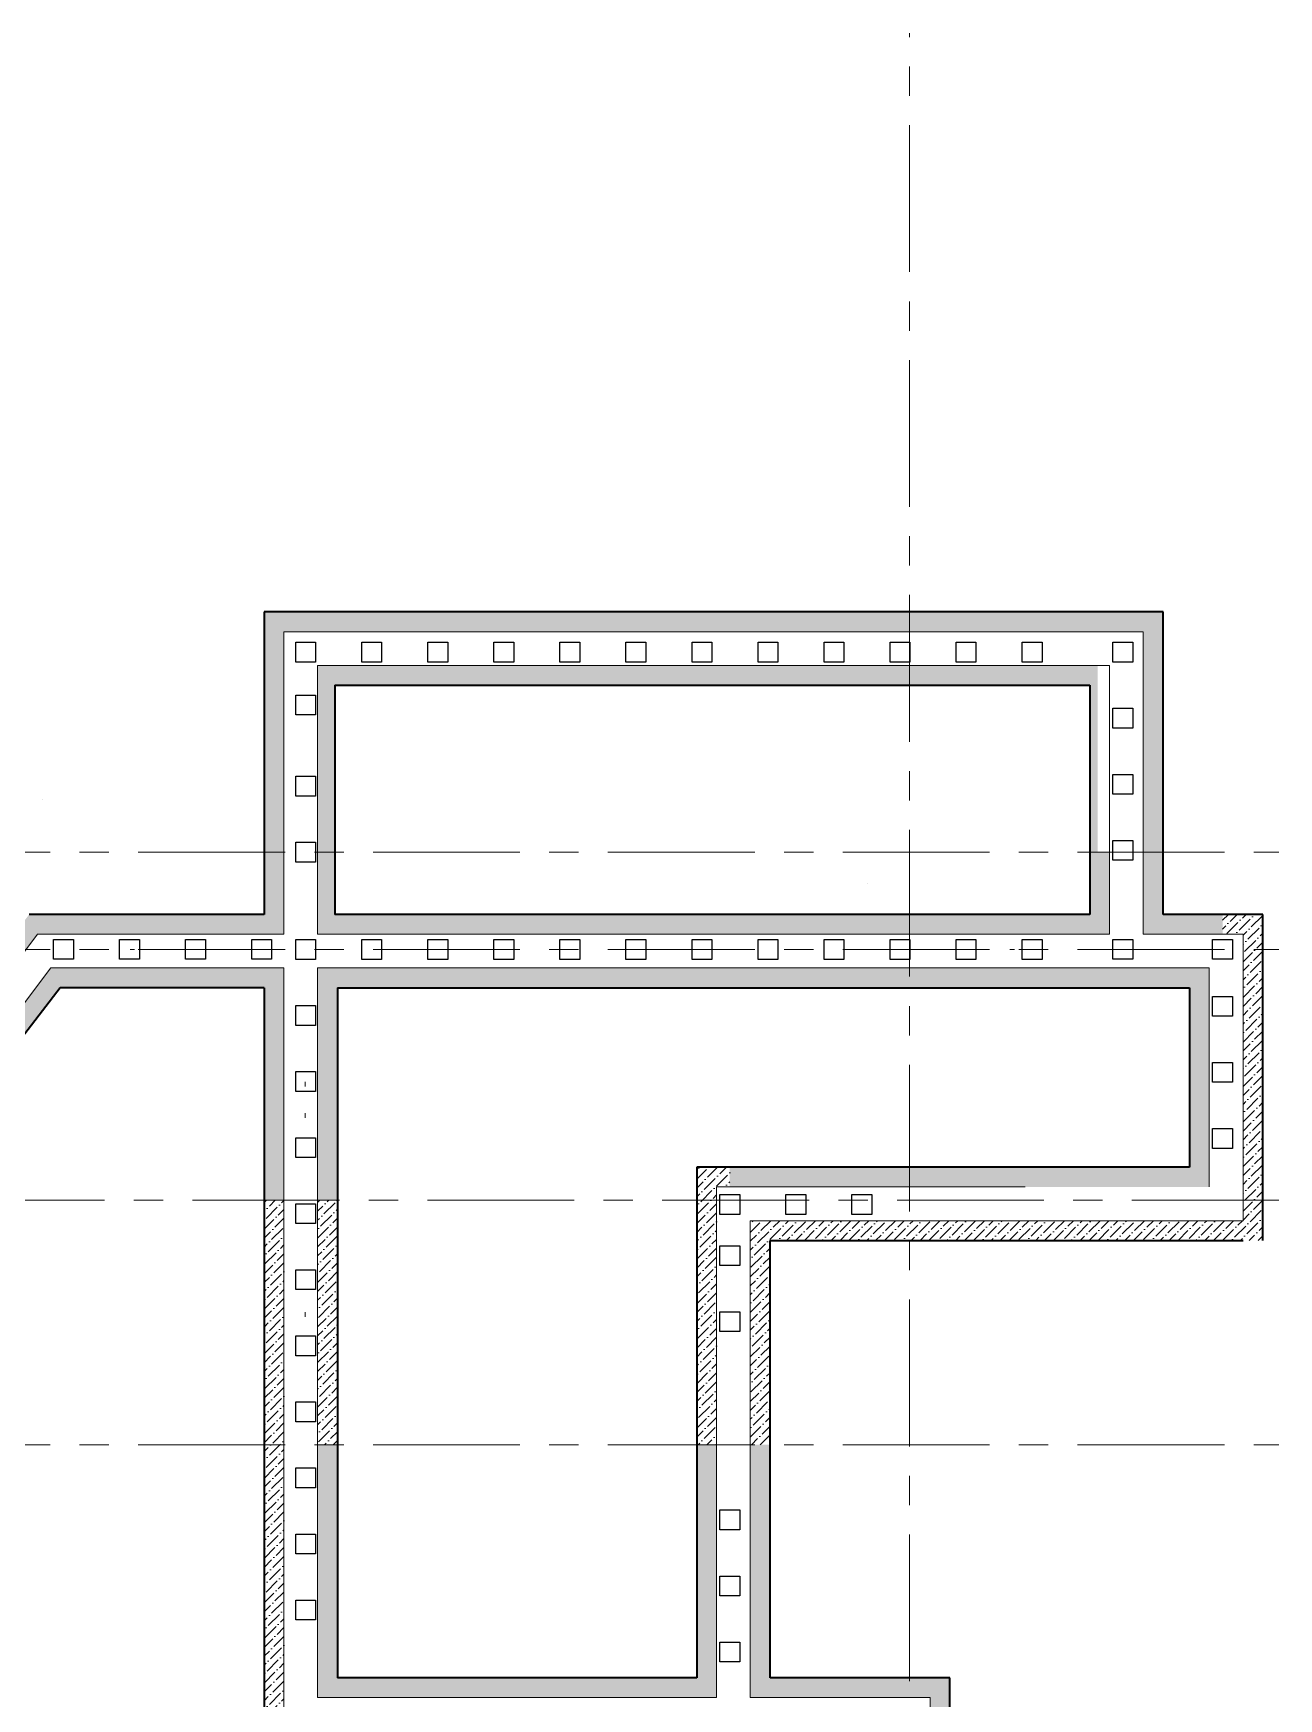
# Model space of a CAD drawing. Header units: millimetres. Extents: x -689206 to 4969298, y -1019800 to 703299.
# Drawn here: x 1101367 to 1120225, y -498459 to -473246 of the extents above; entities that cross this region are included whole.
import ezdxf

# ---------------------------------------------------------------- set-up
doc = ezdxf.new("R2010")
doc.units = ezdxf.units.MM
doc.linetypes.add('осеваяX2', pattern=[101.6, 63.5, -12.7, 12.7, -12.7])
doc.layers.add('кровля', color=211, linetype='Continuous')
for name, color, linetype, lineweight in [('несущие', 7, 'Continuous', 30), ('РАЗМЕРЫ', 7, 'Continuous', 9), ('стены', 7, 'Continuous', 20)]:
    doc.layers.add(name, color=color, linetype=linetype, lineweight=lineweight)
pattern_1 = [(45, (114195.78, -145217.57), (50.513941, 185.2177825), [238.125, -47.625, 0, -47.625])]

msp = doc.modelspace()

# ---------------------------------------------------------------- hatches: boundary and pattern name
at = {"layer": 'РАЗМЕРЫ', "lineweight": 5, "ltscale": 35}
h = msp.add_hatch(dxfattribs=at)
h.set_pattern_fill('ANSI36', color=0, scale=30)
h.set_pattern_definition(pattern_1)
h.paths.add_polyline_path([(1105932.6, -483115.2), (1111913.7, -483115.2), (1111913.7, -482815.2), (1105672.7, -482815.2), (1105672.8, -485642.7), (1105932.6, -485642.7)])
h.paths.add_polyline_path([(1105162.7, -482615.2), (1104862.7, -482615.2), (1104862.7, -485642.7), (1105162.8, -485642.7), (1105162.7, -485331.9)])
h.paths.add_polyline_path([(1105483.8, -482005.2), (1105162.7, -482005.2), (1104862.7, -482005.2), (1104862.7, -482615.2), (1105162.7, -482615.2), (1105162.7, -482305.2), (1105483.8, -482305.2)])
h.paths.add_polyline_path([(1111913.7, -482005.2), (1105483.8, -482005.2), (1105483.8, -482305.2), (1111913.7, -482305.2)])
h.paths.add_polyline_path([(1114636.1, -482005.2), (1111913.7, -482005.2), (1111913.7, -482305.2), (1114636.1, -482305.2)])
h.paths.add_polyline_path([(1114636.1, -482815.2), (1111913.7, -482815.2), (1111913.7, -483115.2), (1114636.1, -483115.2)])
h.paths.add_polyline_path([(1117483.8, -482815.2), (1114636.1, -482815.2), (1114636.1, -483115.2), (1117364.9, -483115.2), (1117364.9, -485642.7), (1117483.8, -485642.7)])
h.paths.add_polyline_path([(1117483.8, -482005.2), (1114636.1, -482005.2), (1114636.1, -482305.2), (1114945.7, -482305.2), (1117483.8, -482305.2)])
h.paths.add_polyline_path([(1118474.9, -482005.2), (1117483.8, -482005.2), (1117483.8, -482305.2), (1118174.9, -482305.2), (1118174.9, -482615.2), (1118474.9, -482615.2), (1118474.9, -482305.2)])
h.paths.add_polyline_path([(1118474.9, -482615.2), (1118174.9, -482615.2), (1118174.9, -485642.7), (1118474.9, -485642.7)])
h.paths.add_polyline_path([(1118474.9, -485642.7), (1118174.9, -485642.7), (1118174.9, -486884.8), (1119375.3, -486884.8), (1119375.3, -486584.8), (1118474.9, -486584.8)])
h.paths.add_polyline_path([(1117664.9, -485642.7), (1117483.8, -485642.7), (1117483.8, -486884.8), (1117664.9, -486884.8)])
h.paths.add_polyline_path([(1117483.8, -485642.7), (1117364.9, -485642.7), (1117364.9, -486584.8), (1114636.1, -486584.8), (1114636.1, -486884.8), (1117483.8, -486884.8)])
h.paths.add_polyline_path([(1114636.1, -486584.8), (1111913.7, -486584.8), (1111913.7, -486884.8), (1114636.1, -486884.8)])
h.paths.add_polyline_path([(1114636.1, -487394.8), (1111913.7, -487394.8), (1111913.7, -487694.8), (1114636.1, -487694.8)])
h.paths.add_polyline_path([(1117483.8, -487394.8), (1116384.9, -487394.8), (1114636.1, -487394.8), (1114636.1, -487694.8), (1117483.8, -487694.8)])
h.paths.add_polyline_path([(1119174.9, -487394.8), (1117483.8, -487394.8), (1117483.8, -487694.8), (1118874.9, -487694.8), (1118874.9, -490411.9), (1117483.8, -490411.9), (1117483.8, -490711.9), (1119174.9, -490711.9), (1119174.9, -489934.8)])
h.paths.add_polyline_path([(1117483.8, -490411.9), (1114636.1, -490411.9), (1114636.1, -490711.9), (1116384.9, -490711.9), (1117483.8, -490711.9)])
h.paths.add_polyline_path([(1114636.1, -490411.9), (1111913.7, -490411.9), (1111913.7, -490711.9), (1114636.1, -490711.9)])
h = msp.add_hatch(dxfattribs=at)
h.set_pattern_fill('ANSI36', color=0, scale=30)
h.set_pattern_definition(pattern_1)
h.paths.add_polyline_path([(1101775.8, -487694.8), (1101823.9, -487694.8), (1101823.9, -487394.8), (1101632.4, -487394.8), (1099385.5, -490377.7), (1098982.2, -490913.2), (1099295.7, -490913.2)])
h.paths.add_polyline_path([(1101823.9, -486584.8), (1101375.8, -486584.8), (1101305.8, -486584.8), (1100903.8, -487115.2), (1101255.3, -487115.2), (1101428.9, -486884.8), (1101607.9, -486884.8), (1101823.9, -486884.8)])
h.paths.add_polyline_path([(1105162.8, -485642.7), (1104862.7, -485642.7), (1104862.7, -486584.8), (1101823.9, -486584.8), (1101823.9, -486884.8), (1105162.8, -486884.8)])
h.paths.add_polyline_path([(1105162.9, -487394.8), (1101823.9, -487394.8), (1101823.9, -487694.8), (1104862.9, -487694.8), (1104862.9, -490913.2), (1105162.9, -490913.2), (1105162.9, -487594.8)])
h.paths.add_polyline_path([(1111913.7, -487394.8), (1105672.8, -487394.8), (1105672.8, -490913.2), (1105972.8, -490913.2), (1105972.8, -487694.8), (1111913.7, -487694.8)])
h.paths.add_polyline_path([(1111913.7, -486584.8), (1105932.6, -486584.8), (1105932.6, -485642.7), (1105672.8, -485642.7), (1105672.8, -486884.8), (1111913.7, -486884.8)])
h.paths.add_polyline_path([(1099295.7, -490913.2), (1098982.2, -490913.2), (1098569, -491461.7), (1098393.6, -491694.6), (1098393.6, -494615.2), (1098693.6, -494615.2), (1098693.6, -491694.6)])
h.paths.add_polyline_path([(1098693.6, -494615.2), (1098393.6, -494615.2), (1098393.6, -498212), (1098409.8, -498229.1), (1098778.7, -498623.2), (1099178.8, -498623.2), (1098693.6, -498104.7)])
h.paths.add_polyline_path([(1099178.8, -498623.2), (1098778.7, -498623.2), (1099350.9, -499234.6), (1101823.9, -502065.7), (1101823.9, -501618.3), (1099610.7, -499084.6)])
h.paths.add_polyline_path([(1097883.5, -491100.6), (1097602.1, -491472), (1097615.7, -494615.2), (1097883.5, -494615.2)])
h.paths.add_polyline_path([(1097685.8, -498623.2), (1097883.5, -498850.1), (1097883.5, -498623.2)])
h.paths.add_polyline_path([(1097632.9, -498562.6), (1097685.8, -498623.2), (1097883.5, -498623.2), (1097883.5, -494615.2), (1097615.7, -494615.2)])
h.paths.add_polyline_path([(1098393.6, -499435.2), (1100863, -502268), (1101330, -502268), (1098393.6, -498981)])
h = msp.add_hatch(dxfattribs=at)
h.set_pattern_fill('ANSI36', color=0, scale=30)
h.set_pattern_definition(pattern_1)
h.paths.add_polyline_path([(1111713.7, -490913.2), (1111413.7, -490913.2), (1111413.7, -494615.2), (1111713.7, -494615.2)])
h.paths.add_polyline_path([(1111713.7, -490711.9), (1111913.7, -490711.9), (1111913.7, -490411.9), (1111713.7, -490411.9), (1111413.7, -490411.9), (1111413.7, -490913.2), (1111713.7, -490913.2)])
h.paths.add_polyline_path([(1112523.7, -491521.9), (1114636.1, -491521.9), (1114636.1, -491221.9), (1112223.7, -491221.9), (1112223.7, -494615.2), (1112523.7, -494615.2)])
h.paths.add_polyline_path([(1117483.8, -491221.9), (1114945.7, -491221.9), (1114636.1, -491221.9), (1114636.1, -491521.9), (1117483.8, -491521.9)])
h.paths.add_polyline_path([(1119375.3, -491221.9), (1119374.9, -491221.9), (1118174.9, -491221.9), (1117664.9, -491221.9), (1117483.8, -491221.9), (1117483.8, -491521.9), (1119375.3, -491521.9)])
h.paths.add_polyline_path([(1119984.9, -490913.2), (1119684.9, -490913.2), (1119684.9, -491221.9), (1119375.3, -491221.9), (1119375.3, -491521.9), (1119684.9, -491521.9), (1119984.9, -491521.9)])
h.paths.add_polyline_path([(1119984.9, -487115.2), (1119684.9, -487115.2), (1119684.9, -490913.2), (1119984.9, -490913.2)])
h.paths.add_polyline_path([(1119984.9, -486584.8), (1119375.3, -486584.8), (1119375.3, -486884.8), (1119684.9, -486884.8), (1119684.9, -487115.2), (1119984.9, -487115.2), (1119984.9, -486884.8)])
h = msp.add_hatch(dxfattribs=at)
h.set_pattern_fill('ANSI36', color=0, scale=30)
h.set_pattern_definition(pattern_1)
h.paths.add_polyline_path([(1105162.9, -490913.2), (1104862.9, -490913.2), (1104862.9, -494615.2), (1105162.9, -494615.2)])
h.paths.add_polyline_path([(1105162.9, -494615.2), (1104862.9, -494615.2), (1104862.9, -498623.2), (1105162.9, -498623.2)])
h.paths.add_polyline_path([(1105672.8, -494615.2), (1105972.8, -494615.2), (1105972.8, -490913.2), (1105672.8, -490913.2)])
h = msp.add_hatch(dxfattribs=at)
h.set_pattern_fill('ANSI36', color=0, scale=30)
h.set_pattern_definition(pattern_1)
h.paths.add_polyline_path([(1112523.7, -494615.2), (1112223.7, -494615.2), (1112223.7, -498441.9), (1114636.1, -498441.9), (1114636.1, -498141.9), (1112523.7, -498141.9)])
h.paths.add_polyline_path([(1111713.7, -494615.2), (1111413.7, -494615.2), (1111413.7, -498141.9), (1105972.8, -498141.9), (1105972.8, -494615.2), (1105672.8, -494615.2), (1105672.8, -498441.9), (1111713.7, -498441.9)])
h.paths.add_polyline_path([(1115245.7, -498141.9), (1114636.1, -498141.9), (1114636.1, -498441.9), (1114945.7, -498441.9), (1114945.7, -498623.2), (1115245.7, -498623.2), (1115245.7, -498441.9)])
h.paths.add_polyline_path([(1115245.7, -498623.2), (1114945.7, -498623.2), (1114945.7, -502268), (1115245.7, -502268)])
h.paths.add_polyline_path([(1115245.7, -502268), (1114945.7, -502268), (1114945.7, -503667.2), (1115245.7, -503667.2)])
h.paths.add_polyline_path([(1115245.7, -503667.2), (1114945.7, -503667.2), (1114945.7, -506615.2), (1115245.7, -506615.2)])
h.paths.add_polyline_path([(1115245.7, -506615.2), (1114945.7, -506615.2), (1114945.7, -507125.2), (1114636.1, -507125.2), (1114636.1, -507425.2), (1114945.7, -507425.2), (1115245.7, -507425.2)])
h.paths.add_polyline_path([(1114635.7, -507125.2), (1111913.7, -507125.2), (1111913.7, -507425.2), (1114635.7, -507425.2)])
h.paths.add_polyline_path([(1111913.7, -507125.2), (1105483.8, -507125.2), (1105483.8, -507425.2), (1111913.7, -507425.2)])
h.paths.add_polyline_path([(1105483.8, -507125.2), (1105162.9, -507125.2), (1105162.9, -506615.2), (1104903.1, -506615.2), (1104903.1, -507125.2), (1104903.1, -507425.2), (1105483.8, -507425.2)])
h.paths.add_polyline_path([(1105162.9, -504331.9), (1105162.9, -503667.2), (1104903.1, -503667.2), (1104903.1, -504181.9), (1104903.1, -506615.2), (1105162.9, -506615.2)])

# ---------------------------------------------------------------- linework, layer by layer
at = {"layer": 'кровля', "color": 7, "lineweight": 15}
for p, q in [((1102428, -487115.2), (1102358, -487115.2)), ((1102831.9, -487115.2), (1102901.9, -487115.2)), ((1106600.8, -487115.2), (1106530.8, -487115.2)), ((1107004.7, -487115.2), (1107074.7, -487115.2)), ((1111578, -487115.2), (1111508, -487115.2)), ((1111981.9, -487115.2), (1112051.9, -487115.2)), ((1115750.8, -487115.2), (1115680.8, -487115.2)), ((1116154.7, -487115.2), (1116224.7, -487115.2)), ((1105483.8, -489192.4), (1105483.8, -489122.4)), ((1105483.8, -489596.3), (1105483.8, -489666.3))]:
    msp.add_line(p, q, dxfattribs=at)
at = {"layer": 'кровля', "color": 18, "lineweight": 15, "true_color": 0x000000}
msp.add_line((1105483.8, -492678.6), (1105483.8, -492608.6), dxfattribs=at)
at = {"layer": 'несущие', "lineweight": 13}
for p, q in [((1101428.9, -486884.8), (1099190.5, -489856.5)), ((1101607.9, -486884.8), (1101428.9, -486884.8)), ((1101632.4, -487394.8), (1099385.5, -490377.7)), ((1105162.9, -487594.8), (1105162.9, -487394.8)), ((1105162.9, -487594.8), (1105162.9, -502069.1)), ((1105672.8, -487394.8), (1105672.8, -498441.9)), ((1111713.7, -498441.9), (1105672.8, -498441.9))]:
    msp.add_line(p, q, dxfattribs=at)
at = {"layer": 'несущие', "lineweight": 35}
msp.add_line((1104862.9, -487694.8), (1104862.9, -501769.1), dxfattribs=at)
at = {"layer": 'РАЗМЕРЫ', "linetype": 'осеваяX2', "lineweight": 5, "ltscale": 35}
for p, q in [((1114636.1, -523087.6), (1114636.1, -473246.3)), ((1120225.4, -490913.2), (1053172.7, -490913.2))]:
    msp.add_line(p, q, dxfattribs=at)
at = {"layer": 'РАЗМЕРЫ', "lineweight": 35, "ltscale": 35}
for p, q in [((1105162.7, -482005.2), (1104862.7, -482005.2)), ((1104862.7, -482005.2), (1104862.7, -486584.8)), ((1118474.9, -482005.2), (1105162.7, -482005.2)), ((1118474.9, -482305.2), (1118474.9, -482005.2)), ((1118474.9, -486584.8), (1118474.9, -482305.2)), ((1105932.6, -483115.2), (1117364.9, -483115.2)), ((1117364.9, -483115.2), (1117364.9, -486584.8)), ((1104862.7, -486584.8), (1101305.8, -486584.8)), ((1117364.9, -486584.8), (1105932.6, -486584.8)), ((1119984.9, -486584.8), (1118474.9, -486584.8)), ((1119984.9, -486884.8), (1119984.9, -486584.8)), ((1119984.9, -491521.9), (1119984.9, -486884.8)), ((1101775.8, -487694.8), (1098693.6, -491694.6)), ((1104862.9, -487694.8), (1101775.8, -487694.8)), ((1105972.8, -487694.8), (1105972.8, -498141.9)), ((1105972.8, -487694.8), (1118874.9, -487694.8)), ((1118874.9, -487694.8), (1118874.9, -490411.9)), ((1111713.7, -490411.9), (1111413.7, -490411.9)), ((1111413.7, -490411.9), (1111413.7, -498141.9)), ((1118874.9, -490411.9), (1111713.7, -490411.9)), ((1112523.7, -498141.9), (1112523.7, -491521.9)), ((1112524.3, -491521.9), (1119684.9, -491521.9)), ((1111413.7, -498141.9), (1105972.8, -498141.9)), ((1115245.7, -498141.9), (1112523.7, -498141.9)), ((1115245.7, -498441.9), (1115245.7, -498141.9)), ((1115245.7, -507425.2), (1115245.7, -498441.9))]:
    msp.add_line(p, q, dxfattribs=at)
at = {"layer": 'РАЗМЕРЫ', "lineweight": 9, "ltscale": 150}
for p, q in [((1105673.9, -483575.2), (1105672.8, -483575.2)), ((1118178.7, -483575.2), (1118174.9, -483575.2)), ((1101501.1, -484845.2), (1101500, -484845.2)), ((1105673.9, -484845.2), (1105672.8, -484845.2)), ((1118178.7, -484845.2), (1118174.9, -484845.2)), ((1114003.3, -486115.2), (1114002.2, -486115.2)), ((1118176.1, -486115.2), (1118174.9, -486115.2))]:
    msp.add_line(p, q, dxfattribs=at)
at = {"layer": 'РАЗМЕРЫ', "lineweight": 13, "ltscale": 150}
for p, q in [((1105162.8, -486115.2), (1105160.1, -486115.2)), ((1105672.8, -486884.8), (1117664.9, -486884.8)), ((1119174.9, -489934.8), (1119174.9, -490711.9)), ((1112824.9, -491221.9), (1112223.7, -491221.9)), ((1112223.7, -497571.9), (1112223.7, -498441.9))]:
    msp.add_line(p, q, dxfattribs=at)
at = {"layer": 'РАЗМЕРЫ', "lineweight": 5, "ltscale": 35}
msp.add_line((1114945.7, -491221.9), (1119684.9, -491221.9), dxfattribs=at)
at = {"layer": 'стены', "lineweight": 13}
for p, q in [((1114945.7, -482305.2), (1105162.7, -482305.2)), ((1105162.7, -482305.2), (1105162.7, -485331.9)), ((1118174.9, -482305.2), (1114945.7, -482305.2)), ((1118174.9, -482305.2), (1118174.9, -486884.8)), ((1105672.7, -482815.2), (1105672.8, -486884.8)), ((1105672.7, -482815.2), (1117664.9, -482815.2)), ((1117664.9, -486884.8), (1117664.9, -482815.2)), ((1105162.7, -485331.9), (1105162.8, -486884.8)), ((1101607.9, -486884.8), (1105162.8, -486884.8)), ((1105672.8, -486884.8), (1117664.9, -486884.8)), ((1118174.9, -486884.8), (1119684.9, -486884.8)), ((1119684.9, -486884.8), (1119684.9, -491221.9)), ((1105162.9, -487394.8), (1101632.4, -487394.8)), ((1116384.9, -487394.8), (1105672.8, -487394.8)), ((1119174.9, -487394.8), (1116384.9, -487394.8)), ((1119174.9, -487394.8), (1119174.9, -490711.9)), ((1111713.7, -498441.9), (1111713.7, -490711.9)), ((1111713.7, -490711.9), (1116384.9, -490711.9)), ((1112223.7, -491221.9), (1114945.7, -491221.9)), ((1112223.7, -491221.9), (1112223.7, -498441.9)), ((1112223.7, -498441.9), (1114945.7, -498441.9)), ((1114945.7, -498441.9), (1114945.7, -507125.2))]:
    msp.add_line(p, q, dxfattribs=at)
at = {"layer": 'стены', "lineweight": 20}
for p in [(1105672.7, -482815.2), (1117664.9, -486884.8)]:
    msp.add_line(p, (1117664.9, -482815.2), dxfattribs=at)
at = {"layer": 'стены', "lineweight": 35}
msp.add_line((1105932.6, -483115.2), (1105932.6, -486584.8), dxfattribs=at)
at = {"layer": 'стены', "linetype": 'осеваяX2', "lineweight": 5, "ltscale": 35}
for p, q in [((1053172.7, -485642.7), (1120225.4, -485642.7)), ((1053172.7, -487115.2), (1120225.4, -487115.2)), ((1053172.7, -494615.2), (1120225.4, -494615.2))]:
    msp.add_line(p, q, dxfattribs=at)
at = {"layer": 'стены', "lineweight": 25}
for points in [[(1105341.8, -482465.8), (1105641.8, -482465.8), (1105641.8, -482765.8), (1105341.8, -482765.8)], [(1106341.8, -482465.8), (1106641.8, -482465.8), (1106641.8, -482765.8), (1106341.8, -482765.8)], [(1107341.8, -482465.8), (1107641.8, -482465.8), (1107641.8, -482765.8), (1107341.8, -482765.8)], [(1108341.8, -482465.8), (1108641.8, -482465.8), (1108641.8, -482765.8), (1108341.8, -482765.8)], [(1109341.8, -482465.8), (1109641.8, -482465.8), (1109641.8, -482765.8), (1109341.8, -482765.8)], [(1110341.8, -482465.8), (1110641.8, -482465.8), (1110641.8, -482765.8), (1110341.8, -482765.8)], [(1111341.8, -482465.8), (1111641.8, -482465.8), (1111641.8, -482765.8), (1111341.8, -482765.8)], [(1112341.8, -482465.8), (1112641.8, -482465.8), (1112641.8, -482765.8), (1112341.8, -482765.8)], [(1113341.8, -482465.8), (1113641.8, -482465.8), (1113641.8, -482765.8), (1113341.8, -482765.8)], [(1114341.8, -482465.8), (1114641.8, -482465.8), (1114641.8, -482765.8), (1114341.8, -482765.8)], [(1115341.8, -482465.8), (1115641.8, -482465.8), (1115641.8, -482765.8), (1115341.8, -482765.8)], [(1116341.8, -482465.8), (1116641.8, -482465.8), (1116641.8, -482765.8), (1116341.8, -482765.8)], [(1117714.9, -482465.2), (1118014.9, -482465.2), (1118014.9, -482765.2), (1117714.9, -482765.2)], [(1105341.8, -483265.2), (1105641.8, -483265.2), (1105641.8, -483565.2), (1105341.8, -483565.2)], [(1117714.9, -483465.2), (1118014.9, -483465.2), (1118014.9, -483765.2), (1117714.9, -483765.2)], [(1105341.7, -484493.8), (1105641.7, -484493.8), (1105641.7, -484793.8), (1105341.7, -484793.8)], [(1117714.9, -484465.2), (1118014.9, -484465.2), (1118014.9, -484765.2), (1117714.9, -484765.2)], [(1105341.8, -485493.8), (1105641.8, -485493.8), (1105641.8, -485793.8), (1105341.8, -485793.8)], [(1117714.9, -485465.2), (1118014.9, -485465.2), (1118014.9, -485765.2), (1117714.9, -485765.2)], [(1101673.9, -486965.2), (1101973.9, -486965.2), (1101973.9, -487265.2), (1101673.9, -487265.2)], [(1102673.9, -486965.2), (1102973.9, -486965.2), (1102973.9, -487265.2), (1102673.9, -487265.2)], [(1103673.9, -486965.2), (1103973.9, -486965.2), (1103973.9, -487265.2), (1103673.9, -487265.2)], [(1104673.9, -486965.2), (1104973.9, -486965.2), (1104973.9, -487265.2), (1104673.9, -487265.2)], [(1105341.8, -486965.8), (1105641.8, -486965.8), (1105641.8, -487265.8), (1105341.8, -487265.8)], [(1106341.8, -486965.8), (1106641.8, -486965.8), (1106641.8, -487265.8), (1106341.8, -487265.8)], [(1107341.8, -486965.8), (1107641.8, -486965.8), (1107641.8, -487265.8), (1107341.8, -487265.8)], [(1108341.8, -486965.8), (1108641.8, -486965.8), (1108641.8, -487265.8), (1108341.8, -487265.8)], [(1109341.8, -486965.8), (1109641.8, -486965.8), (1109641.8, -487265.8), (1109341.8, -487265.8)], [(1110341.8, -486965.8), (1110641.8, -486965.8), (1110641.8, -487265.8), (1110341.8, -487265.8)], [(1111341.8, -486965.8), (1111641.8, -486965.8), (1111641.8, -487265.8), (1111341.8, -487265.8)], [(1112341.8, -486965.8), (1112641.8, -486965.8), (1112641.8, -487265.8), (1112341.8, -487265.8)], [(1113341.8, -486965.8), (1113641.8, -486965.8), (1113641.8, -487265.8), (1113341.8, -487265.8)], [(1114341.8, -486965.8), (1114641.8, -486965.8), (1114641.8, -487265.8), (1114341.8, -487265.8)], [(1115341.8, -486965.8), (1115641.8, -486965.8), (1115641.8, -487265.8), (1115341.8, -487265.8)], [(1116341.8, -486965.8), (1116641.8, -486965.8), (1116641.8, -487265.8), (1116341.8, -487265.8)], [(1117714.9, -486964.7), (1118014.9, -486964.7), (1118014.9, -487264.7), (1117714.9, -487264.7)], [(1119224.9, -486965.2), (1119524.9, -486965.2), (1119524.9, -487265.2), (1119224.9, -487265.2)], [(1119224.9, -487827.6), (1119524.9, -487827.6), (1119524.9, -488127.6), (1119224.9, -488127.6)], [(1105341.8, -487965.8), (1105641.8, -487965.8), (1105641.8, -488265.8), (1105341.8, -488265.8)], [(1119224.9, -488827.6), (1119524.9, -488827.6), (1119524.9, -489127.6), (1119224.9, -489127.6)], [(1105341.8, -488965.8), (1105641.8, -488965.8), (1105641.8, -489265.8), (1105341.8, -489265.8)], [(1119224.9, -489827.6), (1119524.9, -489827.6), (1119524.9, -490127.6), (1119224.9, -490127.6)], [(1105341.8, -489965.8), (1105641.8, -489965.8), (1105641.8, -490265.8), (1105341.8, -490265.8)], [(1111763.7, -490827.6), (1112063.7, -490827.6), (1112063.7, -491127.6), (1111763.7, -491127.6)], [(1112763.7, -490827.6), (1113063.7, -490827.6), (1113063.7, -491127.6), (1112763.7, -491127.6)], [(1113763.7, -490827.6), (1114063.7, -490827.6), (1114063.7, -491127.6), (1113763.7, -491127.6)], [(1105341.8, -490965.8), (1105641.8, -490965.8), (1105641.8, -491265.8), (1105341.8, -491265.8)], [(1111763.7, -491601.9), (1112063.7, -491601.9), (1112063.7, -491901.9), (1111763.7, -491901.9)], [(1105341.8, -491965.8), (1105641.8, -491965.8), (1105641.8, -492265.8), (1105341.8, -492265.8)], [(1111763.7, -492601.9), (1112063.7, -492601.9), (1112063.7, -492901.9), (1111763.7, -492901.9)], [(1105341.8, -492965.8), (1105641.8, -492965.8), (1105641.8, -493265.8), (1105341.8, -493265.8)], [(1105341.8, -493965.8), (1105641.8, -493965.8), (1105641.8, -494265.8), (1105341.8, -494265.8)], [(1105341.8, -494965.8), (1105641.8, -494965.8), (1105641.8, -495265.8), (1105341.8, -495265.8)], [(1111763.7, -495601.9), (1112063.7, -495601.9), (1112063.7, -495901.9), (1111763.7, -495901.9)], [(1105341.8, -495965.8), (1105641.8, -495965.8), (1105641.8, -496265.8), (1105341.8, -496265.8)], [(1111763.7, -496601.9), (1112063.7, -496601.9), (1112063.7, -496901.9), (1111763.7, -496901.9)], [(1105341.8, -496965.8), (1105641.8, -496965.8), (1105641.8, -497265.8), (1105341.8, -497265.8)], [(1111763.7, -497601.9), (1112063.7, -497601.9), (1112063.7, -497901.9), (1111763.7, -497901.9)]]:
    msp.add_lwpolyline(points, close=True, dxfattribs=at)

doc.saveas('drawing.dxf')
